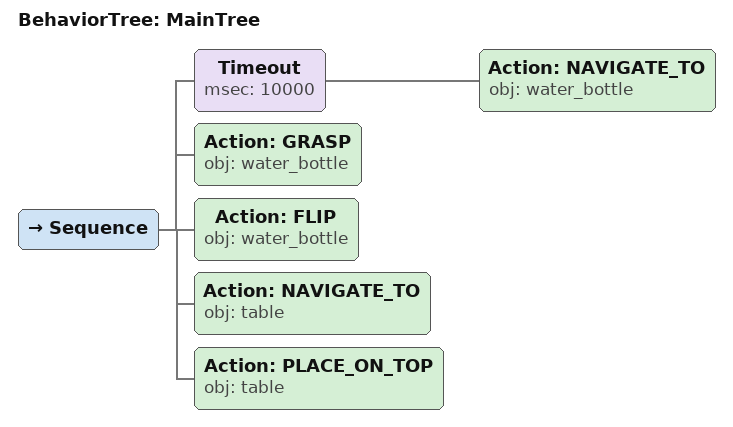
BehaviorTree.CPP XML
<root main_tree_to_execute="MainTree">
  <BehaviorTree ID="MainTree">
    <Sequence>
      <!-- Timeout: NAVIGATE_TO water_bottle within 10s -->
      <Timeout msec="10000">
        <!-- Navigate to water_bottle -->
        <Action ID="NAVIGATE_TO" obj="water_bottle" />
      </Timeout>
      <!-- Grasp water_bottle -->
      <Action ID="GRASP" obj="water_bottle" />
      <!-- Return water_bottle upright (flip) -->
      <Action ID="FLIP" obj="water_bottle" />
      <!-- Navigate to table -->
      <Action ID="NAVIGATE_TO" obj="table" />
      <!-- Place on table -->
      <Action ID="PLACE_ON_TOP" obj="table" />
    </Sequence>
  </BehaviorTree>
</root>
